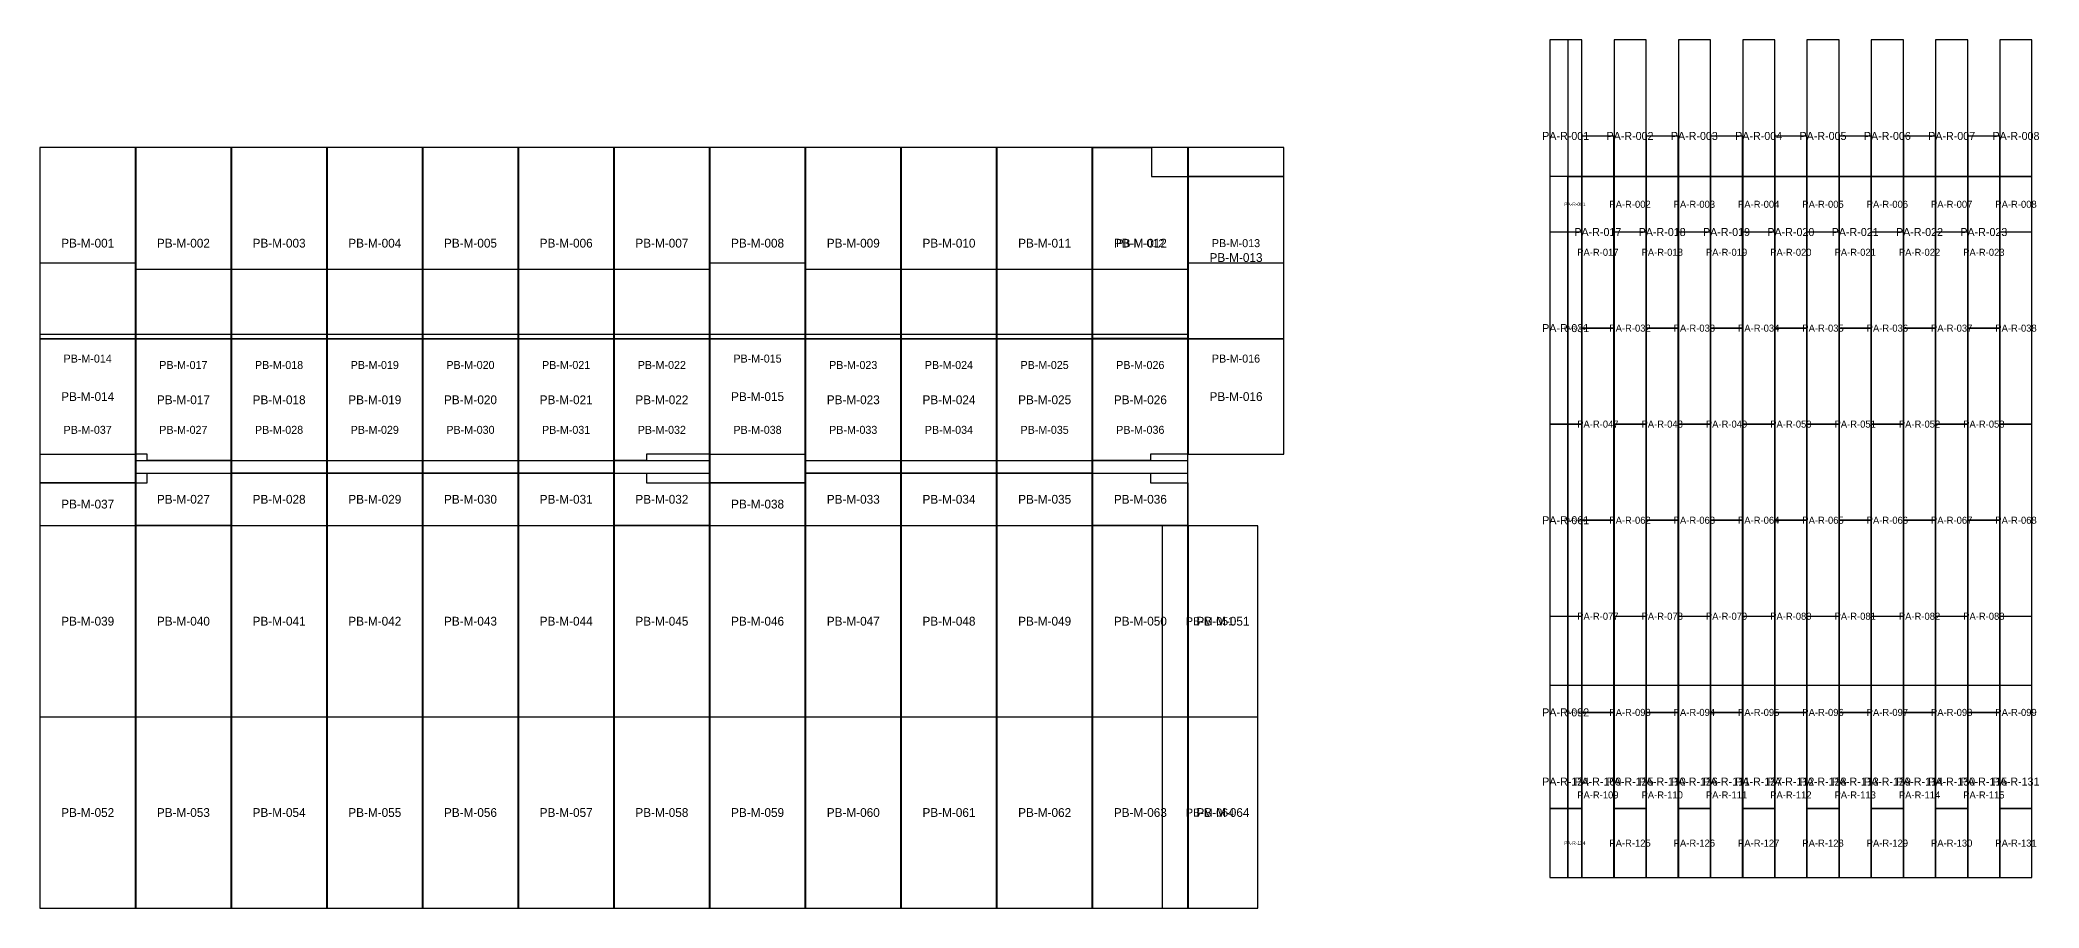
# Model space of a CAD drawing. Header units: metres. Extents: x 315 to 341.7, y -151.2 to -120.
# Drawn here: x 316.46 to 328.95, y -125.45 to -120.03 of the extents above; entities that cross this region are included whole.
import ezdxf
from ezdxf.enums import TextEntityAlignment as Align

# ---------------------------------------------------------------- set-up
doc = ezdxf.new("R2010")
doc.units = ezdxf.units.M
for name, color, linetype in [('ETIQUETAS', 7, 'Continuous'), ('PISO-MORET', 30, 'Continuous'), ('PISO-ROYAL-WALNUT', 4, 'Continuous'), ('SOBRANTES-MAPA', 6, 'Continuous'), ('SOBRANTES-RECORTE', 2, 'Continuous'), ('SOBRANTES-TEXTO', 6, 'Continuous')]:
    doc.layers.add(name, color=color, linetype=linetype)

msp = doc.modelspace()

# ---------------------------------------------------------------- linework, layer by layer
at = {"layer": 'PISO-MORET'}
for points in [[(316.4588, -121.8929), (317.0548, -121.8929), (317.0548, -120.6989), (316.4588, -120.6989)], [(317.0568, -121.8929), (317.6528, -121.8929), (317.6528, -120.6989), (317.0568, -120.6989)], [(317.6548, -121.8929), (318.2508, -121.8929), (318.2508, -120.6989), (317.6548, -120.6989)], [(318.2528, -121.8929), (318.8488, -121.8929), (318.8488, -120.6989), (318.2528, -120.6989)], [(318.8508, -121.8929), (319.4468, -121.8929), (319.4468, -120.6989), (318.8508, -120.6989)], [(319.4487, -121.8929), (320.0447, -121.8929), (320.0447, -120.6989), (319.4487, -120.6989)], [(320.0467, -121.8929), (320.6427, -121.8929), (320.6427, -120.6989), (320.0467, -120.6989)], [(320.6447, -121.8929), (321.2407, -121.8929), (321.2407, -120.6989), (320.6447, -120.6989)], [(321.2427, -121.8929), (321.8387, -121.8929), (321.8387, -120.6989), (321.2427, -120.6989)], [(321.8407, -121.8929), (322.4367, -121.8929), (322.4367, -120.6989), (321.8407, -120.6989)], [(322.4387, -121.8929), (323.0347, -121.8929), (323.0347, -120.6989), (322.4387, -120.6989)], [(323.6327, -121.8929), (323.0367, -121.8929), (323.0367, -120.6989), (323.4043, -120.6989), (323.4043, -120.8789), (323.6327, -120.8789)], [(323.6346, -121.8929), (324.2306, -121.8929), (324.2306, -120.8789), (323.6346, -120.8789)], [(316.4588, -122.6145), (317.0548, -122.6145), (317.0548, -121.8948), (316.4588, -121.8948)], [(317.0568, -121.8948), (317.6528, -121.8948), (317.6528, -122.6545), (317.1288, -122.6545), (317.1288, -122.6145), (317.0568, -122.6145)], [(317.6548, -122.6545), (318.2508, -122.6545), (318.2508, -121.8948), (317.6548, -121.8948)], [(318.2528, -122.6545), (318.8488, -122.6545), (318.8488, -121.8948), (318.2528, -121.8948)], [(318.8508, -122.6545), (319.4468, -122.6545), (319.4468, -121.8948), (318.8508, -121.8948)], [(319.4487, -122.6545), (320.0447, -122.6545), (320.0447, -121.8948), (319.4487, -121.8948)], [(320.0467, -122.6545), (320.0467, -121.8948), (320.6427, -121.8948), (320.6427, -122.6145), (320.2485, -122.6145), (320.2485, -122.6545)], [(320.6447, -122.6145), (321.2407, -122.6145), (321.2407, -121.8948), (320.6447, -121.8948)], [(321.2427, -122.6545), (321.8387, -122.6545), (321.8387, -121.8948), (321.2427, -121.8948)], [(321.8407, -122.6545), (322.4367, -122.6545), (322.4367, -121.8948), (321.8407, -121.8948)], [(322.4387, -122.6545), (323.0347, -122.6545), (323.0347, -121.8948), (322.4387, -121.8948)], [(323.0367, -122.6545), (323.0367, -121.8948), (323.6327, -121.8948), (323.6327, -122.6145), (323.3983, -122.6145), (323.3983, -122.6545)], [(323.6346, -122.6145), (324.2306, -122.6145), (324.2306, -121.8948), (323.6346, -121.8948)], [(316.4588, -123.0599), (317.0548, -123.0599), (317.0548, -122.7946), (316.4588, -122.7946)], [(317.6528, -122.7346), (317.6528, -123.0599), (317.0568, -123.0599), (317.0568, -122.7945), (317.1288, -122.7945), (317.1288, -122.7346)], [(317.6548, -123.0599), (318.2508, -123.0599), (318.2508, -122.7346), (317.6548, -122.7346)], [(318.2528, -123.0599), (318.8488, -123.0599), (318.8488, -122.7346), (318.2528, -122.7346)], [(318.8508, -123.0599), (319.4468, -123.0599), (319.4468, -122.7346), (318.8508, -122.7346)], [(319.4487, -123.0599), (320.0447, -123.0599), (320.0447, -122.7346), (319.4487, -122.7346)], [(320.6427, -123.0599), (320.0467, -123.0599), (320.0467, -122.7346), (320.2485, -122.7346), (320.2485, -122.7945), (320.6427, -122.7945)], [(320.6447, -123.0599), (321.2407, -123.0599), (321.2407, -122.7946), (320.6447, -122.7946)], [(321.2427, -123.0599), (321.8387, -123.0599), (321.8387, -122.7346), (321.2427, -122.7346)], [(321.8407, -123.0599), (322.4367, -123.0599), (322.4367, -122.7346), (321.8407, -122.7346)], [(322.4387, -123.0599), (323.0347, -123.0599), (323.0347, -122.7346), (322.4387, -122.7346)], [(323.6327, -123.0599), (323.0367, -123.0599), (323.0367, -122.7346), (323.3983, -122.7346), (323.3983, -122.7945), (323.6327, -122.7945)], [(316.4588, -124.2559), (317.0548, -124.2559), (317.0548, -123.0619), (316.4588, -123.0619)], [(317.0568, -124.2559), (317.6528, -124.2559), (317.6528, -123.0619), (317.0568, -123.0619)], [(317.6548, -124.2559), (318.2508, -124.2559), (318.2508, -123.0619), (317.6548, -123.0619)], [(318.2528, -124.2559), (318.8488, -124.2559), (318.8488, -123.0619), (318.2528, -123.0619)], [(318.8508, -124.2559), (319.4468, -124.2559), (319.4468, -123.0619), (318.8508, -123.0619)], [(319.4487, -124.2559), (320.0447, -124.2559), (320.0447, -123.0619), (319.4487, -123.0619)], [(320.0467, -124.2559), (320.6427, -124.2559), (320.6427, -123.0619), (320.0467, -123.0619)], [(320.6447, -124.2559), (321.2407, -124.2559), (321.2407, -123.0619), (320.6447, -123.0619)], [(321.2427, -124.2559), (321.8387, -124.2559), (321.8387, -123.0619), (321.2427, -123.0619)], [(321.8407, -124.2559), (322.4367, -124.2559), (322.4367, -123.0619), (321.8407, -123.0619)], [(322.4387, -124.2559), (323.0347, -124.2559), (323.0347, -123.0619), (322.4387, -123.0619)], [(323.0367, -124.2559), (323.6327, -124.2559), (323.6327, -123.0619), (323.0367, -123.0619)], [(323.6346, -124.2559), (324.0682, -124.2559), (324.0682, -123.0619), (323.6346, -123.0619)], [(316.4588, -125.4519), (317.0548, -125.4519), (317.0548, -124.2579), (316.4588, -124.2579)], [(317.0568, -125.4519), (317.6528, -125.4519), (317.6528, -124.2579), (317.0568, -124.2579)], [(317.6548, -125.4519), (318.2508, -125.4519), (318.2508, -124.2579), (317.6548, -124.2579)], [(318.2528, -125.4519), (318.8488, -125.4519), (318.8488, -124.2579), (318.2528, -124.2579)], [(318.8508, -125.4519), (319.4468, -125.4519), (319.4468, -124.2579), (318.8508, -124.2579)], [(319.4487, -125.4519), (320.0447, -125.4519), (320.0447, -124.2579), (319.4487, -124.2579)], [(320.0467, -125.4519), (320.6427, -125.4519), (320.6427, -124.2579), (320.0467, -124.2579)], [(320.6447, -125.4519), (321.2407, -125.4519), (321.2407, -124.2579), (320.6447, -124.2579)], [(321.2427, -125.4519), (321.8387, -125.4519), (321.8387, -124.2579), (321.2427, -124.2579)], [(321.8407, -125.4519), (322.4367, -125.4519), (322.4367, -124.2579), (321.8407, -124.2579)], [(322.4387, -125.4519), (323.0347, -125.4519), (323.0347, -124.2579), (322.4387, -124.2579)], [(323.0367, -125.4519), (323.6327, -125.4519), (323.6327, -124.2579), (323.0367, -124.2579)], [(323.6346, -125.4519), (324.0682, -125.4519), (324.0682, -124.2579), (323.6346, -124.2579)]]:
    msp.add_lwpolyline(points, close=True, dxfattribs=at)
at = {"layer": 'PISO-ROYAL-WALNUT'}
for points in [[(326.007, -121.2259), (326.0928, -121.2259), (326.0928, -120.8797), (326.007, -120.8797)], [(326.0938, -121.8264), (326.2938, -121.8264), (326.2938, -120.8797), (326.0938, -120.8797)], [(326.2948, -121.2259), (326.4948, -121.2259), (326.4948, -120.8797), (326.2948, -120.8797)], [(326.4958, -121.8264), (326.6958, -121.8264), (326.6958, -120.8797), (326.4958, -120.8797)], [(326.6968, -121.2259), (326.8968, -121.2259), (326.8968, -120.8797), (326.6968, -120.8797)], [(326.8978, -121.8264), (327.0978, -121.8264), (327.0978, -120.8797), (326.8978, -120.8797)], [(327.0988, -121.2259), (327.2988, -121.2259), (327.2988, -120.8797), (327.0988, -120.8797)], [(327.2998, -121.8264), (327.4998, -121.8264), (327.4998, -120.8797), (327.2998, -120.8797)], [(327.5008, -121.2259), (327.7008, -121.2259), (327.7008, -120.8797), (327.5008, -120.8797)], [(327.7018, -121.8264), (327.9018, -121.8264), (327.9018, -120.8797), (327.7018, -120.8797)], [(327.9028, -121.2259), (328.1028, -121.2259), (328.1028, -120.8797), (327.9028, -120.8797)], [(328.1038, -121.8264), (328.3038, -121.8264), (328.3038, -120.8797), (328.1038, -120.8797)], [(328.3048, -121.2259), (328.5048, -121.2259), (328.5048, -120.8797), (328.3048, -120.8797)], [(328.5058, -121.8264), (328.7058, -121.8264), (328.7058, -120.8797), (328.5058, -120.8797)], [(328.7068, -121.2259), (328.9068, -121.2259), (328.9068, -120.8797), (328.7068, -120.8797)], [(326.007, -122.4269), (326.0928, -122.4269), (326.0928, -121.2269), (326.007, -121.2269)], [(326.2948, -122.4269), (326.4948, -122.4269), (326.4948, -121.2269), (326.2948, -121.2269)], [(326.6968, -122.4269), (326.8968, -122.4269), (326.8968, -121.2269), (326.6968, -121.2269)], [(327.0988, -122.4269), (327.2988, -122.4269), (327.2988, -121.2269), (327.0988, -121.2269)], [(327.5008, -122.4269), (327.7008, -122.4269), (327.7008, -121.2269), (327.5008, -121.2269)], [(327.9028, -122.4269), (328.1028, -122.4269), (328.1028, -121.2269), (327.9028, -121.2269)], [(328.3048, -122.4269), (328.5048, -122.4269), (328.5048, -121.2269), (328.3048, -121.2269)], [(328.7068, -122.4269), (328.9068, -122.4269), (328.9068, -121.2269), (328.7068, -121.2269)], [(326.0938, -123.0274), (326.2938, -123.0274), (326.2938, -121.8274), (326.0938, -121.8274)], [(326.4958, -123.0274), (326.6958, -123.0274), (326.6958, -121.8274), (326.4958, -121.8274)], [(326.8978, -123.0274), (327.0978, -123.0274), (327.0978, -121.8274), (326.8978, -121.8274)], [(327.2998, -123.0274), (327.4998, -123.0274), (327.4998, -121.8274), (327.2998, -121.8274)], [(327.7018, -123.0274), (327.9018, -123.0274), (327.9018, -121.8274), (327.7018, -121.8274)], [(328.1038, -123.0274), (328.3038, -123.0274), (328.3038, -121.8274), (328.1038, -121.8274)], [(328.5058, -123.0274), (328.7058, -123.0274), (328.7058, -121.8274), (328.5058, -121.8274)], [(326.007, -123.6279), (326.0928, -123.6279), (326.0928, -122.4279), (326.007, -122.4279)], [(326.2948, -123.6279), (326.4948, -123.6279), (326.4948, -122.4279), (326.2948, -122.4279)], [(326.6968, -123.6279), (326.8968, -123.6279), (326.8968, -122.4279), (326.6968, -122.4279)], [(327.0988, -123.6279), (327.2988, -123.6279), (327.2988, -122.4279), (327.0988, -122.4279)], [(327.5008, -123.6279), (327.7008, -123.6279), (327.7008, -122.4279), (327.5008, -122.4279)], [(327.9028, -123.6279), (328.1028, -123.6279), (328.1028, -122.4279), (327.9028, -122.4279)], [(328.3048, -123.6279), (328.5048, -123.6279), (328.5048, -122.4279), (328.3048, -122.4279)], [(328.7068, -123.6279), (328.9068, -123.6279), (328.9068, -122.4279), (328.7068, -122.4279)], [(326.0938, -124.2284), (326.2938, -124.2284), (326.2938, -123.0284), (326.0938, -123.0284)], [(326.4958, -124.2284), (326.6958, -124.2284), (326.6958, -123.0284), (326.4958, -123.0284)], [(326.8978, -124.2284), (327.0978, -124.2284), (327.0978, -123.0284), (326.8978, -123.0284)], [(327.2998, -124.2284), (327.4998, -124.2284), (327.4998, -123.0284), (327.2998, -123.0284)], [(327.7018, -124.2284), (327.9018, -124.2284), (327.9018, -123.0284), (327.7018, -123.0284)], [(328.1038, -124.2284), (328.3038, -124.2284), (328.3038, -123.0284), (328.1038, -123.0284)], [(328.5058, -124.2284), (328.7058, -124.2284), (328.7058, -123.0284), (328.5058, -123.0284)], [(326.007, -124.8289), (326.0928, -124.8289), (326.0928, -123.6289), (326.007, -123.6289)], [(326.2948, -124.8289), (326.4948, -124.8289), (326.4948, -123.6289), (326.2948, -123.6289)], [(326.6968, -124.8289), (326.8968, -124.8289), (326.8968, -123.6289), (326.6968, -123.6289)], [(327.0988, -124.8289), (327.2988, -124.8289), (327.2988, -123.6289), (327.0988, -123.6289)], [(327.5008, -124.8289), (327.7008, -124.8289), (327.7008, -123.6289), (327.5008, -123.6289)], [(327.9028, -124.8289), (328.1028, -124.8289), (328.1028, -123.6289), (327.9028, -123.6289)], [(328.3048, -124.8289), (328.5048, -124.8289), (328.5048, -123.6289), (328.3048, -123.6289)], [(328.7068, -124.8289), (328.9068, -124.8289), (328.9068, -123.6289), (328.7068, -123.6289)], [(326.0938, -125.2615), (326.2938, -125.2615), (326.2938, -124.2295), (326.0938, -124.2295)], [(326.4958, -125.2615), (326.6958, -125.2615), (326.6958, -124.2295), (326.4958, -124.2295)], [(326.8978, -125.2615), (327.0978, -125.2615), (327.0978, -124.2295), (326.8978, -124.2295)], [(327.2998, -125.2615), (327.4998, -125.2615), (327.4998, -124.2295), (327.2998, -124.2295)], [(327.7018, -125.2615), (327.9018, -125.2615), (327.9018, -124.2295), (327.7018, -124.2295)], [(328.1038, -125.2615), (328.3038, -125.2615), (328.3038, -124.2295), (328.1038, -124.2295)], [(328.5058, -125.2615), (328.7058, -125.2615), (328.7058, -124.2295), (328.5058, -124.2295)], [(326.007, -125.2615), (326.0928, -125.2615), (326.0928, -124.83), (326.007, -124.83)], [(326.2948, -125.2615), (326.4948, -125.2615), (326.4948, -124.83), (326.2948, -124.83)], [(326.6968, -125.2615), (326.8968, -125.2615), (326.8968, -124.83), (326.6968, -124.83)], [(327.0988, -125.2615), (327.2988, -125.2615), (327.2988, -124.83), (327.0988, -124.83)], [(327.5008, -125.2615), (327.7008, -125.2615), (327.7008, -124.83), (327.5008, -124.83)], [(327.9028, -125.2615), (328.1028, -125.2615), (328.1028, -124.83), (327.9028, -124.83)], [(328.3048, -125.2615), (328.5048, -125.2615), (328.5048, -124.83), (328.3048, -124.83)], [(328.7068, -125.2615), (328.9068, -125.2615), (328.9068, -124.83), (328.7068, -124.83)]]:
    msp.add_lwpolyline(points, close=True, dxfattribs=at)
at = {"layer": 'SOBRANTES-MAPA'}
for points in [[(325.8928, -121.2259), (326.0928, -121.2259), (326.0928, -120.0259), (325.8928, -120.0259)], [(326.2948, -121.2259), (326.4948, -121.2259), (326.4948, -120.0259), (326.2948, -120.0259)], [(326.6968, -121.2259), (326.8968, -121.2259), (326.8968, -120.0259), (326.6968, -120.0259)], [(327.0988, -121.2259), (327.2988, -121.2259), (327.2988, -120.0259), (327.0988, -120.0259)], [(327.5008, -121.2259), (327.7008, -121.2259), (327.7008, -120.0259), (327.5008, -120.0259)], [(327.9028, -121.2259), (328.1028, -121.2259), (328.1028, -120.0259), (327.9028, -120.0259)], [(328.3048, -121.2259), (328.5048, -121.2259), (328.5048, -120.0259), (328.3048, -120.0259)], [(328.7068, -121.2259), (328.9068, -121.2259), (328.9068, -120.0259), (328.7068, -120.0259)], [(326.0938, -121.8264), (326.2938, -121.8264), (326.2938, -120.6264), (326.0938, -120.6264)], [(326.4958, -121.8264), (326.6958, -121.8264), (326.6958, -120.6264), (326.4958, -120.6264)], [(326.8978, -121.8264), (327.0978, -121.8264), (327.0978, -120.6264), (326.8978, -120.6264)], [(327.2998, -121.8264), (327.4998, -121.8264), (327.4998, -120.6264), (327.2998, -120.6264)], [(327.7018, -121.8264), (327.9018, -121.8264), (327.9018, -120.6264), (327.7018, -120.6264)], [(328.1038, -121.8264), (328.3038, -121.8264), (328.3038, -120.6264), (328.1038, -120.6264)], [(328.5058, -121.8264), (328.7058, -121.8264), (328.7058, -120.6264), (328.5058, -120.6264)], [(323.0367, -121.8929), (323.6327, -121.8929), (323.6327, -120.6989), (323.0367, -120.6989)], [(323.6346, -121.8929), (324.2306, -121.8929), (324.2306, -120.6989), (323.6346, -120.6989)], [(325.8928, -122.4269), (326.0928, -122.4269), (326.0928, -121.2269), (325.8928, -121.2269)], [(316.4588, -122.6145), (317.0548, -122.6145), (317.0548, -121.4205), (316.4588, -121.4205)], [(320.6447, -122.6145), (321.2407, -122.6145), (321.2407, -121.4205), (320.6447, -121.4205)], [(323.6346, -122.6145), (324.2306, -122.6145), (324.2306, -121.4205), (323.6346, -121.4205)], [(317.0568, -122.6545), (317.6528, -122.6545), (317.6528, -121.4605), (317.0568, -121.4605)], [(317.6548, -122.6545), (318.2508, -122.6545), (318.2508, -121.4605), (317.6548, -121.4605)], [(318.2528, -122.6545), (318.8488, -122.6545), (318.8488, -121.4605), (318.2528, -121.4605)], [(318.8508, -122.6545), (319.4468, -122.6545), (319.4468, -121.4605), (318.8508, -121.4605)], [(319.4487, -122.6545), (320.0447, -122.6545), (320.0447, -121.4605), (319.4487, -121.4605)], [(320.0467, -122.6545), (320.6427, -122.6545), (320.6427, -121.4605), (320.0467, -121.4605)], [(321.2427, -122.6545), (321.8387, -122.6545), (321.8387, -121.4605), (321.2427, -121.4605)], [(321.8407, -122.6545), (322.4367, -122.6545), (322.4367, -121.4605), (321.8407, -121.4605)], [(322.4387, -122.6545), (323.0347, -122.6545), (323.0347, -121.4605), (322.4387, -121.4605)], [(323.0367, -122.6545), (323.6327, -122.6545), (323.6327, -121.4605), (323.0367, -121.4605)], [(316.4588, -123.0599), (317.0548, -123.0599), (317.0548, -121.8659), (316.4588, -121.8659)], [(317.0568, -123.0599), (317.6528, -123.0599), (317.6528, -121.8659), (317.0568, -121.8659)], [(317.6548, -123.0599), (318.2508, -123.0599), (318.2508, -121.8659), (317.6548, -121.8659)], [(318.2528, -123.0599), (318.8488, -123.0599), (318.8488, -121.8659), (318.2528, -121.8659)], [(318.8508, -123.0599), (319.4468, -123.0599), (319.4468, -121.8659), (318.8508, -121.8659)], [(319.4487, -123.0599), (320.0447, -123.0599), (320.0447, -121.8659), (319.4487, -121.8659)], [(320.0467, -123.0599), (320.6427, -123.0599), (320.6427, -121.8659), (320.0467, -121.8659)], [(320.6447, -123.0599), (321.2407, -123.0599), (321.2407, -121.8659), (320.6447, -121.8659)], [(321.2427, -123.0599), (321.8387, -123.0599), (321.8387, -121.8659), (321.2427, -121.8659)], [(321.8407, -123.0599), (322.4367, -123.0599), (322.4367, -121.8659), (321.8407, -121.8659)], [(322.4387, -123.0599), (323.0347, -123.0599), (323.0347, -121.8659), (322.4387, -121.8659)], [(323.0367, -123.0599), (323.6327, -123.0599), (323.6327, -121.8659), (323.0367, -121.8659)], [(325.8928, -123.6279), (326.0928, -123.6279), (326.0928, -122.4279), (325.8928, -122.4279)], [(323.4722, -124.2559), (324.0682, -124.2559), (324.0682, -123.0619), (323.4722, -123.0619)], [(325.8928, -124.8289), (326.0928, -124.8289), (326.0928, -123.6289), (325.8928, -123.6289)], [(325.8928, -125.2615), (326.0928, -125.2615), (326.0928, -124.0615), (325.8928, -124.0615)], [(326.0938, -125.2615), (326.2938, -125.2615), (326.2938, -124.0615), (326.0938, -124.0615)], [(326.2948, -125.2615), (326.4948, -125.2615), (326.4948, -124.0615), (326.2948, -124.0615)], [(326.4958, -125.2615), (326.6958, -125.2615), (326.6958, -124.0615), (326.4958, -124.0615)], [(326.6968, -125.2615), (326.8968, -125.2615), (326.8968, -124.0615), (326.6968, -124.0615)], [(326.8978, -125.2615), (327.0978, -125.2615), (327.0978, -124.0615), (326.8978, -124.0615)], [(327.0988, -125.2615), (327.2988, -125.2615), (327.2988, -124.0615), (327.0988, -124.0615)], [(327.2998, -125.2615), (327.4998, -125.2615), (327.4998, -124.0615), (327.2998, -124.0615)], [(327.5008, -125.2615), (327.7008, -125.2615), (327.7008, -124.0615), (327.5008, -124.0615)], [(327.7018, -125.2615), (327.9018, -125.2615), (327.9018, -124.0615), (327.7018, -124.0615)], [(327.9028, -125.2615), (328.1028, -125.2615), (328.1028, -124.0615), (327.9028, -124.0615)], [(328.1038, -125.2615), (328.3038, -125.2615), (328.3038, -124.0615), (328.1038, -124.0615)], [(328.3048, -125.2615), (328.5048, -125.2615), (328.5048, -124.0615), (328.3048, -124.0615)], [(328.5058, -125.2615), (328.7058, -125.2615), (328.7058, -124.0615), (328.5058, -124.0615)], [(328.7068, -125.2615), (328.9068, -125.2615), (328.9068, -124.0615), (328.7068, -124.0615)], [(323.4722, -125.4519), (324.0682, -125.4519), (324.0682, -124.2579), (323.4722, -124.2579)]]:
    msp.add_lwpolyline(points, close=True, dxfattribs=at)
at = {"layer": 'SOBRANTES-RECORTE'}
for points in [[(326.007, -120.8797), (326.0928, -120.8797), (326.0928, -120.0259), (326.007, -120.0259)], [(326.2948, -120.8797), (326.4948, -120.8797), (326.4948, -120.0259), (326.2948, -120.0259)], [(326.6968, -120.8797), (326.8968, -120.8797), (326.8968, -120.0259), (326.6968, -120.0259)], [(327.0988, -120.8797), (327.2988, -120.8797), (327.2988, -120.0259), (327.0988, -120.0259)], [(327.5008, -120.8797), (327.7008, -120.8797), (327.7008, -120.0259), (327.5008, -120.0259)], [(327.9028, -120.8797), (328.1028, -120.8797), (328.1028, -120.0259), (327.9028, -120.0259)], [(328.3048, -120.8797), (328.5048, -120.8797), (328.5048, -120.0259), (328.3048, -120.0259)], [(328.7068, -120.8797), (328.9068, -120.8797), (328.9068, -120.0259), (328.7068, -120.0259)], [(326.0938, -120.8797), (326.2938, -120.8797), (326.2938, -120.6264), (326.0938, -120.6264)], [(326.4958, -120.8797), (326.6958, -120.8797), (326.6958, -120.6264), (326.4958, -120.6264)], [(326.8978, -120.8797), (327.0978, -120.8797), (327.0978, -120.6264), (326.8978, -120.6264)], [(327.2998, -120.8797), (327.4998, -120.8797), (327.4998, -120.6264), (327.2998, -120.6264)], [(327.7018, -120.8797), (327.9018, -120.8797), (327.9018, -120.6264), (327.7018, -120.6264)], [(328.1038, -120.8797), (328.3038, -120.8797), (328.3038, -120.6264), (328.1038, -120.6264)], [(328.5058, -120.8797), (328.7058, -120.8797), (328.7058, -120.6264), (328.5058, -120.6264)], [(323.6346, -120.8789), (324.2306, -120.8789), (324.2306, -120.6989), (323.6346, -120.6989)], [(325.8928, -121.2259), (326.007, -121.2259), (326.007, -120.8797), (325.8928, -120.8797)], [(325.8928, -122.4269), (326.007, -122.4269), (326.007, -121.2269), (325.8928, -121.2269)], [(316.4588, -121.8948), (317.0548, -121.8948), (317.0548, -121.4205), (316.4588, -121.4205)], [(320.6447, -121.8948), (321.2407, -121.8948), (321.2407, -121.4205), (320.6447, -121.4205)], [(323.6346, -121.8948), (324.2306, -121.8948), (324.2306, -121.4205), (323.6346, -121.4205)], [(317.0568, -121.8948), (317.6528, -121.8948), (317.6528, -121.4605), (317.0568, -121.4605)], [(317.6548, -121.8948), (318.2508, -121.8948), (318.2508, -121.4605), (317.6548, -121.4605)], [(318.2528, -121.8948), (318.8488, -121.8948), (318.8488, -121.4605), (318.2528, -121.4605)], [(318.8508, -121.8948), (319.4468, -121.8948), (319.4468, -121.4605), (318.8508, -121.4605)], [(319.4487, -121.8948), (320.0447, -121.8948), (320.0447, -121.4605), (319.4487, -121.4605)], [(320.0467, -121.8948), (320.6427, -121.8948), (320.6427, -121.4605), (320.0467, -121.4605)], [(321.2427, -121.8948), (321.8387, -121.8948), (321.8387, -121.4605), (321.2427, -121.4605)], [(321.8407, -121.8948), (322.4367, -121.8948), (322.4367, -121.4605), (321.8407, -121.4605)], [(322.4387, -121.8948), (323.0347, -121.8948), (323.0347, -121.4605), (322.4387, -121.4605)], [(323.0367, -121.8948), (323.6327, -121.8948), (323.6327, -121.4605), (323.0367, -121.4605)], [(316.4588, -122.7946), (317.0548, -122.7946), (317.0548, -121.8659), (316.4588, -121.8659)], [(317.0568, -122.7346), (317.6528, -122.7346), (317.6528, -121.8659), (317.0568, -121.8659)], [(317.6548, -122.7346), (318.2508, -122.7346), (318.2508, -121.8659), (317.6548, -121.8659)], [(318.2528, -122.7346), (318.8488, -122.7346), (318.8488, -121.8659), (318.2528, -121.8659)], [(318.8508, -122.7346), (319.4468, -122.7346), (319.4468, -121.8659), (318.8508, -121.8659)], [(319.4487, -122.7346), (320.0447, -122.7346), (320.0447, -121.8659), (319.4487, -121.8659)], [(320.0467, -122.7346), (320.6427, -122.7346), (320.6427, -121.8659), (320.0467, -121.8659)], [(320.6447, -122.7946), (321.2407, -122.7946), (321.2407, -121.8659), (320.6447, -121.8659)], [(321.2427, -122.7346), (321.8387, -122.7346), (321.8387, -121.8659), (321.2427, -121.8659)], [(321.8407, -122.7346), (322.4367, -122.7346), (322.4367, -121.8659), (321.8407, -121.8659)], [(322.4387, -122.7346), (323.0347, -122.7346), (323.0347, -121.8659), (322.4387, -121.8659)], [(323.0367, -122.7346), (323.6327, -122.7346), (323.6327, -121.8659), (323.0367, -121.8659)], [(325.8928, -123.6279), (326.007, -123.6279), (326.007, -122.4279), (325.8928, -122.4279)], [(323.4722, -124.2559), (323.6346, -124.2559), (323.6346, -123.0619), (323.4722, -123.0619)], [(325.8928, -124.8289), (326.007, -124.8289), (326.007, -123.6289), (325.8928, -123.6289)], [(326.007, -124.83), (326.0928, -124.83), (326.0928, -124.0615), (326.007, -124.0615)], [(326.0938, -124.2295), (326.2938, -124.2295), (326.2938, -124.0615), (326.0938, -124.0615)], [(326.2948, -124.83), (326.4948, -124.83), (326.4948, -124.0615), (326.2948, -124.0615)], [(326.4958, -124.2295), (326.6958, -124.2295), (326.6958, -124.0615), (326.4958, -124.0615)], [(326.6968, -124.83), (326.8968, -124.83), (326.8968, -124.0615), (326.6968, -124.0615)], [(326.8978, -124.2295), (327.0978, -124.2295), (327.0978, -124.0615), (326.8978, -124.0615)], [(327.0988, -124.83), (327.2988, -124.83), (327.2988, -124.0615), (327.0988, -124.0615)], [(327.2998, -124.2295), (327.4998, -124.2295), (327.4998, -124.0615), (327.2998, -124.0615)], [(327.5008, -124.83), (327.7008, -124.83), (327.7008, -124.0615), (327.5008, -124.0615)], [(327.7018, -124.2295), (327.9018, -124.2295), (327.9018, -124.0615), (327.7018, -124.0615)], [(327.9028, -124.83), (328.1028, -124.83), (328.1028, -124.0615), (327.9028, -124.0615)], [(328.1038, -124.2295), (328.3038, -124.2295), (328.3038, -124.0615), (328.1038, -124.0615)], [(328.3048, -124.83), (328.5048, -124.83), (328.5048, -124.0615), (328.3048, -124.0615)], [(328.5058, -124.2295), (328.7058, -124.2295), (328.7058, -124.0615), (328.5058, -124.0615)], [(328.7068, -124.83), (328.9068, -124.83), (328.9068, -124.0615), (328.7068, -124.0615)], [(323.4722, -125.4519), (323.6346, -125.4519), (323.6346, -124.2579), (323.4722, -124.2579)], [(325.8928, -125.2615), (326.007, -125.2615), (326.007, -124.83), (325.8928, -124.83)]]:
    msp.add_lwpolyline(points, close=True, dxfattribs=at)

# ---------------------------------------------------------------- texts
at = {"layer": 'ETIQUETAS'}
for s, height, p in [('PA-R-001', 0.022, (326.05, -121.053)), ('PA-R-002', 0.044, (326.395, -121.053)), ('PA-R-003', 0.044, (326.797, -121.053)), ('PA-R-004', 0.044, (327.199, -121.053)), ('PA-R-005', 0.044, (327.601, -121.053)), ('PA-R-006', 0.044, (328.003, -121.053)), ('PA-R-007', 0.044, (328.405, -121.053)), ('PA-R-008', 0.044, (328.807, -121.053)), ('PB-M-001', 0.055, (316.757, -121.296)), ('PB-M-002', 0.055, (317.355, -121.296)), ('PB-M-003', 0.055, (317.953, -121.296)), ('PB-M-004', 0.055, (318.551, -121.296)), ('PB-M-005', 0.055, (319.149, -121.296)), ('PB-M-006', 0.055, (319.747, -121.296)), ('PB-M-007', 0.055, (320.345, -121.296)), ('PB-M-008', 0.055, (320.943, -121.296)), ('PB-M-009', 0.055, (321.541, -121.296)), ('PB-M-010', 0.055, (322.139, -121.296)), ('PB-M-011', 0.055, (322.737, -121.296)), ('PB-M-012', 0.055, (323.335, -121.296)), ('PB-M-013', 0.055, (323.933, -121.386)), ('PA-R-017', 0.044, (326.194, -121.353)), ('PA-R-018', 0.044, (326.596, -121.353)), ('PA-R-019', 0.044, (326.998, -121.353)), ('PA-R-020', 0.044, (327.4, -121.353)), ('PA-R-021', 0.044, (327.802, -121.353)), ('PA-R-022', 0.044, (328.204, -121.353)), ('PA-R-023', 0.044, (328.606, -121.353)), ('PA-R-031', 0.022, (326.05, -121.827)), ('PA-R-032', 0.044, (326.395, -121.827)), ('PA-R-033', 0.044, (326.797, -121.827)), ('PA-R-034', 0.044, (327.199, -121.827)), ('PA-R-035', 0.044, (327.601, -121.827)), ('PA-R-036', 0.044, (328.003, -121.827)), ('PA-R-037', 0.044, (328.405, -121.827)), ('PA-R-038', 0.044, (328.807, -121.827)), ('PB-M-014', 0.055, (316.757, -122.255)), ('PB-M-017', 0.055, (317.355, -122.275)), ('PB-M-018', 0.055, (317.953, -122.275)), ('PB-M-019', 0.055, (318.551, -122.275)), ('PB-M-020', 0.055, (319.149, -122.275)), ('PB-M-021', 0.055, (319.747, -122.275)), ('PB-M-022', 0.055, (320.345, -122.275)), ('PB-M-015', 0.055, (320.943, -122.255)), ('PB-M-023', 0.055, (321.541, -122.275)), ('PB-M-024', 0.055, (322.139, -122.275)), ('PB-M-025', 0.055, (322.737, -122.275)), ('PB-M-026', 0.055, (323.335, -122.275)), ('PB-M-016', 0.055, (323.933, -122.255)), ('PA-R-047', 0.044, (326.194, -122.427)), ('PA-R-048', 0.044, (326.596, -122.427)), ('PA-R-049', 0.044, (326.998, -122.427)), ('PA-R-050', 0.044, (327.4, -122.427)), ('PA-R-051', 0.044, (327.802, -122.427)), ('PA-R-052', 0.044, (328.204, -122.427)), ('PA-R-053', 0.044, (328.606, -122.427)), ('PB-M-037', 0.055, (316.757, -122.927)), ('PB-M-027', 0.055, (317.355, -122.897)), ('PB-M-028', 0.055, (317.953, -122.897)), ('PB-M-029', 0.055, (318.551, -122.897)), ('PB-M-030', 0.055, (319.149, -122.897)), ('PB-M-031', 0.055, (319.747, -122.897)), ('PB-M-032', 0.055, (320.345, -122.897)), ('PB-M-038', 0.055, (320.943, -122.927)), ('PB-M-033', 0.055, (321.541, -122.897)), ('PB-M-034', 0.055, (322.139, -122.897)), ('PB-M-035', 0.055, (322.737, -122.897)), ('PB-M-036', 0.055, (323.335, -122.897)), ('PA-R-061', 0.022, (326.05, -123.028)), ('PA-R-062', 0.044, (326.395, -123.028)), ('PA-R-063', 0.044, (326.797, -123.028)), ('PA-R-064', 0.044, (327.199, -123.028)), ('PA-R-065', 0.044, (327.601, -123.028)), ('PA-R-066', 0.044, (328.003, -123.028)), ('PA-R-067', 0.044, (328.405, -123.028)), ('PA-R-068', 0.044, (328.807, -123.028)), ('PB-M-039', 0.055, (316.757, -123.659)), ('PB-M-040', 0.055, (317.355, -123.659)), ('PB-M-041', 0.055, (317.953, -123.659)), ('PB-M-042', 0.055, (318.551, -123.659)), ('PB-M-043', 0.055, (319.149, -123.659)), ('PB-M-044', 0.055, (319.747, -123.659)), ('PB-M-045', 0.055, (320.345, -123.659)), ('PB-M-046', 0.055, (320.943, -123.659)), ('PB-M-047', 0.055, (321.541, -123.659)), ('PB-M-048', 0.055, (322.139, -123.659)), ('PB-M-049', 0.055, (322.737, -123.659)), ('PB-M-050', 0.055, (323.335, -123.659)), ('PB-M-051', 0.055, (323.851, -123.659)), ('PA-R-077', 0.044, (326.194, -123.628)), ('PA-R-078', 0.044, (326.596, -123.628)), ('PA-R-079', 0.044, (326.998, -123.628)), ('PA-R-080', 0.044, (327.4, -123.628)), ('PA-R-081', 0.044, (327.802, -123.628)), ('PA-R-082', 0.044, (328.204, -123.628)), ('PA-R-083', 0.044, (328.606, -123.628)), ('PA-R-092', 0.022, (326.05, -124.229)), ('PA-R-093', 0.044, (326.395, -124.229)), ('PA-R-094', 0.044, (326.797, -124.229)), ('PA-R-095', 0.044, (327.199, -124.229)), ('PA-R-096', 0.044, (327.601, -124.229)), ('PA-R-097', 0.044, (328.003, -124.229)), ('PA-R-098', 0.044, (328.405, -124.229)), ('PA-R-099', 0.044, (328.807, -124.229)), ('PA-R-109', 0.044, (326.194, -124.745)), ('PA-R-110', 0.044, (326.596, -124.745)), ('PA-R-111', 0.044, (326.998, -124.745)), ('PA-R-112', 0.044, (327.4, -124.745)), ('PA-R-113', 0.044, (327.802, -124.745)), ('PA-R-114', 0.044, (328.204, -124.745)), ('PA-R-115', 0.044, (328.606, -124.745)), ('PB-M-052', 0.055, (316.757, -124.855)), ('PB-M-053', 0.055, (317.355, -124.855)), ('PB-M-054', 0.055, (317.953, -124.855)), ('PB-M-055', 0.055, (318.551, -124.855)), ('PB-M-056', 0.055, (319.149, -124.855)), ('PB-M-057', 0.055, (319.747, -124.855)), ('PB-M-058', 0.055, (320.345, -124.855)), ('PB-M-059', 0.055, (320.943, -124.855)), ('PB-M-060', 0.055, (321.541, -124.855)), ('PB-M-061', 0.055, (322.139, -124.855)), ('PB-M-062', 0.055, (322.737, -124.855)), ('PB-M-063', 0.055, (323.335, -124.855)), ('PB-M-064', 0.055, (323.851, -124.855)), ('PA-R-124', 0.022, (326.05, -125.046)), ('PA-R-125', 0.044, (326.395, -125.046)), ('PA-R-126', 0.044, (326.797, -125.046)), ('PA-R-127', 0.044, (327.199, -125.046)), ('PA-R-128', 0.044, (327.601, -125.046)), ('PA-R-129', 0.044, (328.003, -125.046)), ('PA-R-130', 0.044, (328.405, -125.046)), ('PA-R-131', 0.044, (328.807, -125.046))]:
    msp.add_text(s, height=height, dxfattribs=at).set_placement(p, align=Align.MIDDLE_CENTER)
at = {"layer": 'SOBRANTES-TEXTO'}
for s, p in [('PA-R-001', (325.9928, -120.6259)), ('PA-R-002', (326.3948, -120.6259)), ('PA-R-003', (326.7968, -120.6259)), ('PA-R-004', (327.1988, -120.6259)), ('PA-R-005', (327.6008, -120.6259)), ('PA-R-006', (328.0028, -120.6259)), ('PA-R-007', (328.4048, -120.6259)), ('PA-R-008', (328.8068, -120.6259)), ('PB-M-012', (323.3347, -121.2959)), ('PB-M-013', (323.9326, -121.2959)), ('PA-R-017', (326.1938, -121.2264)), ('PA-R-018', (326.5958, -121.2264)), ('PA-R-019', (326.9978, -121.2264)), ('PA-R-020', (327.3998, -121.2264)), ('PA-R-021', (327.8018, -121.2264)), ('PA-R-022', (328.2038, -121.2264)), ('PA-R-023', (328.6058, -121.2264)), ('PA-R-031', (325.9928, -121.8269)), ('PB-M-014', (316.7568, -122.0175)), ('PB-M-017', (317.3548, -122.0575)), ('PB-M-018', (317.9528, -122.0575)), ('PB-M-019', (318.5508, -122.0575)), ('PB-M-020', (319.1488, -122.0575)), ('PB-M-021', (319.7467, -122.0575)), ('PB-M-022', (320.3447, -122.0575)), ('PB-M-015', (320.9427, -122.0175)), ('PB-M-023', (321.5407, -122.0575)), ('PB-M-024', (322.1387, -122.0575)), ('PB-M-025', (322.7367, -122.0575)), ('PB-M-026', (323.3347, -122.0575)), ('PB-M-016', (323.9326, -122.0175)), ('PB-M-037', (316.7568, -122.4629)), ('PB-M-027', (317.3548, -122.4629)), ('PB-M-028', (317.9528, -122.4629)), ('PB-M-029', (318.5508, -122.4629)), ('PB-M-030', (319.1488, -122.4629)), ('PB-M-031', (319.7467, -122.4629)), ('PB-M-032', (320.3447, -122.4629)), ('PB-M-038', (320.9427, -122.4629)), ('PB-M-033', (321.5407, -122.4629)), ('PB-M-034', (322.1387, -122.4629)), ('PB-M-035', (322.7367, -122.4629)), ('PB-M-036', (323.3347, -122.4629)), ('PA-R-061', (325.9928, -123.0279)), ('PB-M-051', (323.7702, -123.6589)), ('PA-R-092', (325.9928, -124.2289)), ('PA-R-124', (325.9928, -124.6615)), ('PA-R-109', (326.1938, -124.6615)), ('PA-R-125', (326.3948, -124.6615)), ('PA-R-110', (326.5958, -124.6615)), ('PA-R-126', (326.7968, -124.6615)), ('PA-R-111', (326.9978, -124.6615)), ('PA-R-127', (327.1988, -124.6615)), ('PA-R-112', (327.3998, -124.6615)), ('PA-R-128', (327.6008, -124.6615)), ('PA-R-113', (327.8018, -124.6615)), ('PA-R-129', (328.0028, -124.6615)), ('PA-R-114', (328.2038, -124.6615)), ('PA-R-130', (328.4048, -124.6615)), ('PA-R-115', (328.6058, -124.6615)), ('PA-R-131', (328.8068, -124.6615)), ('PB-M-064', (323.7702, -124.8549))]:
    msp.add_text(s, height=0.05, dxfattribs=at).set_placement(p, align=Align.MIDDLE_CENTER)

doc.saveas('drawing.dxf')
